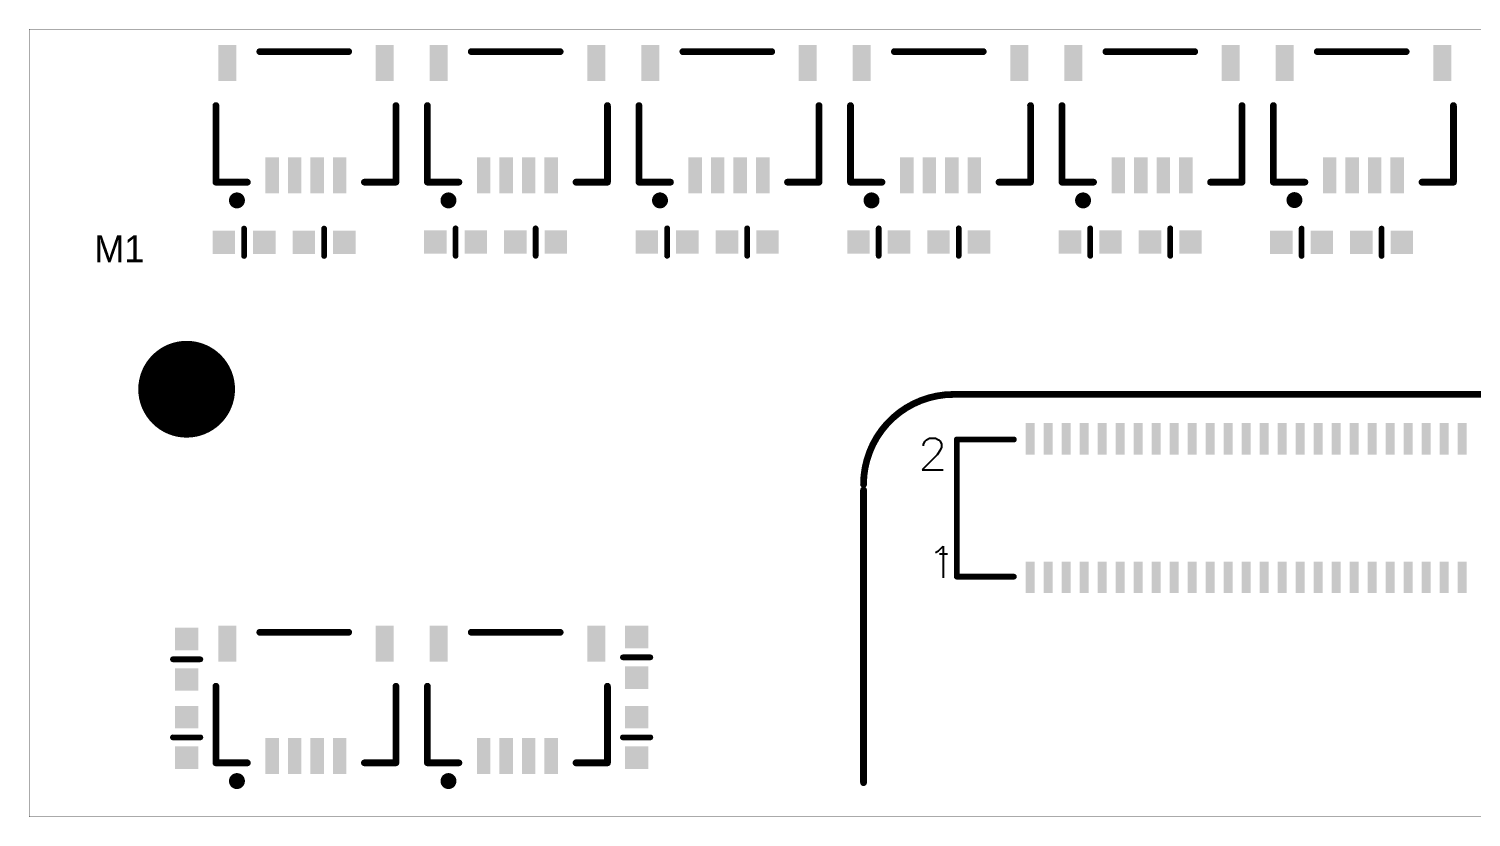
# Model space of a CAD drawing. Extents: x 385 to 449, y 85 to 220.
# Drawn here: x 385.26 to 417.31, y 202.13 to 219.64 of the extents above; entities that cross this region are included whole.
import ezdxf

# ---------------------------------------------------------------- set-up
doc = ezdxf.new("R2010")
doc.units = 0
for name, color, linetype in [('MECHANICAL1', 6, 'CONTINUOUS'), ('PADHOLELAYER', 156, 'CONTINUOUS'), ('TOPOVERLAY', 2, 'CONTINUOUS'), ('TOPPASTE', 8, 'CONTINUOUS')]:
    doc.layers.add(name, color=color, linetype=linetype)

msp = doc.modelspace()

# ---------------------------------------------------------------- linework, layer by layer
at = {"layer": 'MECHANICAL1', "const_width": 0.0127}
for points in [[(385.268, 219.633), (449.268, 219.633)], [(385.268, 202.133), (385.268, 219.633)], [(385.268, 202.133), (392.768, 202.133)], [(392.768, 202.133), (449.268, 202.133)]]:
    msp.add_lwpolyline(points, dxfattribs=at)
at = {"layer": 'MECHANICAL1', "const_width": 0.00635}
for points in [[(385.265, 219.633, 1), (385.271, 219.633, 1)], [(385.265, 219.633, 1), (385.271, 219.633, 1)], [(385.265, 202.133, 1), (385.271, 202.133, 1)], [(385.265, 202.133, 1), (385.271, 202.133, 1)], [(392.765, 202.133, 1), (392.771, 202.133, 1)], [(392.765, 202.133, 1), (392.771, 202.133, 1)]]:
    msp.add_lwpolyline(points, format="xyb", close=True, dxfattribs=at)
at = {"layer": 'PADHOLELAYER', "const_width": 1.075}
msp.add_lwpolyline([(388.23, 211.633, 1), (389.305, 211.633, 1)], format="xyb", close=True, dxfattribs=at)
at = {"layer": 'TOPOVERLAY'}
for p, q in [((405.141, 210.409), (405.174, 210.476)), ((405.141, 210.376), (405.141, 210.409)), ((405.174, 210.476), (405.208, 210.509)), ((405.208, 210.509), (405.274, 210.543)), ((405.274, 210.543), (405.408, 210.543)), ((405.408, 210.543), (405.474, 210.509)), ((405.508, 210.276), (405.441, 210.176)), ((405.474, 210.509), (405.508, 210.476)), ((405.508, 210.476), (405.541, 210.409)), ((405.541, 210.343), (405.508, 210.276)), ((405.541, 210.409), (405.541, 210.343)), ((405.441, 210.176), (405.108, 209.843)), ((405.108, 209.843), (405.574, 209.843)), ((405.408, 208.009), (405.474, 208.043)), ((405.474, 208.043), (405.574, 208.143)), ((405.574, 208.143), (405.574, 207.443))]:
    msp.add_line(p, q, dxfattribs=at)
for points, const_width in [([(390.393, 219.133), (390.396, 219.133)], 0.15), ([(390.393, 219.133), (391.418, 219.133)], 0.15), ([(391.418, 219.133), (391.9, 219.133)], 0.15), ([(391.9, 219.133), (392.368, 219.133)], 0.15), ([(395.093, 219.133), (395.096, 219.133)], 0.15), ([(395.093, 219.133), (396.118, 219.133)], 0.15), ([(396.118, 219.133), (396.6, 219.133)], 0.15), ([(396.6, 219.133), (397.068, 219.133)], 0.15), ([(399.793, 219.133), (399.796, 219.133)], 0.15), ([(399.793, 219.133), (400.818, 219.133)], 0.15), ([(400.818, 219.133), (401.3, 219.133)], 0.15), ([(401.3, 219.133), (401.768, 219.133)], 0.15), ([(404.493, 219.133), (404.496, 219.133)], 0.15), ([(404.493, 219.133), (405.518, 219.133)], 0.15), ([(405.518, 219.133), (406, 219.133)], 0.15), ([(406, 219.133), (406.468, 219.133)], 0.15), ([(409.193, 219.133), (409.196, 219.133)], 0.15), ([(409.193, 219.133), (410.218, 219.133)], 0.15), ([(410.218, 219.133), (410.7, 219.133)], 0.15), ([(410.7, 219.133), (411.168, 219.133)], 0.15), ([(413.89, 219.133), (413.892, 219.133)], 0.15), ([(413.89, 219.133), (414.915, 219.133)], 0.15), ([(414.915, 219.133), (415.397, 219.133)], 0.15), ([(415.397, 219.133), (415.865, 219.133)], 0.15), ([(389.418, 217.935), (389.418, 216.233)], 0.15), ([(393.418, 216.233), (393.418, 217.935)], 0.15), ([(394.118, 217.935), (394.118, 216.233)], 0.15), ([(398.118, 216.233), (398.118, 217.935)], 0.15), ([(398.818, 217.935), (398.818, 216.233)], 0.15), ([(402.818, 216.233), (402.818, 217.935)], 0.15), ([(403.518, 217.935), (403.518, 216.233)], 0.15), ([(407.518, 216.233), (407.518, 217.935)], 0.15), ([(408.218, 217.935), (408.218, 216.233)], 0.15), ([(412.218, 216.233), (412.218, 217.935)], 0.15), ([(412.915, 217.935), (412.915, 216.233)], 0.15), ([(416.915, 216.233), (416.915, 217.935)], 0.15), ([(389.418, 216.233), (390.118, 216.233)], 0.15), ([(392.718, 216.233), (393.418, 216.233)], 0.15), ([(394.118, 216.233), (394.818, 216.233)], 0.15), ([(397.418, 216.233), (398.118, 216.233)], 0.15), ([(398.818, 216.233), (399.518, 216.233)], 0.15), ([(402.118, 216.233), (402.818, 216.233)], 0.15), ([(403.518, 216.233), (404.218, 216.233)], 0.15), ([(406.818, 216.233), (407.518, 216.233)], 0.15), ([(408.218, 216.233), (408.918, 216.233)], 0.15), ([(411.518, 216.233), (412.218, 216.233)], 0.15), ([(412.915, 216.233), (413.615, 216.233)], 0.15), ([(416.215, 216.233), (416.915, 216.233)], 0.15), ([(390.044, 214.593), (390.044, 215.202)], 0.127), ([(391.822, 214.593), (391.822, 215.202)], 0.127), ([(394.744, 214.597), (394.744, 215.207)], 0.127), ([(396.522, 214.597), (396.522, 215.207)], 0.127), ([(399.444, 214.597), (399.444, 215.207)], 0.127), ([(401.222, 214.597), (401.222, 215.207)], 0.127), ([(404.144, 214.597), (404.144, 215.207)], 0.127), ([(405.922, 214.597), (405.922, 215.207)], 0.127), ([(408.844, 214.597), (408.844, 215.207)], 0.127), ([(410.622, 214.597), (410.622, 215.207)], 0.127), ([(413.54, 214.593), (413.54, 215.202)], 0.127), ([(415.318, 214.593), (415.318, 215.202)], 0.127), ([(405.807, 211.518), (428.393, 211.518)], 0.15), ([(405.878, 207.469), (405.878, 210.517)], 0.127), ([(405.878, 210.517), (407.148, 210.517)], 0.127), ([(403.807, 202.893), (403.807, 209.393)], 0.15), ([(405.878, 207.469), (407.148, 207.469)], 0.127), ([(390.393, 206.233), (390.396, 206.233)], 0.15), ([(390.393, 206.233), (391.418, 206.233)], 0.15), ([(391.418, 206.233), (391.9, 206.233)], 0.15), ([(391.9, 206.233), (392.368, 206.233)], 0.15), ([(395.093, 206.233), (395.096, 206.233)], 0.15), ([(395.093, 206.233), (396.118, 206.233)], 0.15), ([(396.118, 206.233), (396.6, 206.233)], 0.15), ([(396.6, 206.233), (397.068, 206.233)], 0.15), ([(398.461, 205.677), (399.07, 205.677)], 0.127), ([(388.463, 205.633), (389.073, 205.633)], 0.127), ([(389.418, 205.035), (389.418, 203.333)], 0.15), ([(393.418, 203.333), (393.418, 205.035)], 0.15), ([(394.118, 205.035), (394.118, 203.333)], 0.15), ([(398.118, 203.333), (398.118, 205.035)], 0.15), ([(388.463, 203.899), (389.073, 203.899)], 0.127), ([(398.461, 203.899), (399.07, 203.899)], 0.127), ([(389.418, 203.333), (390.118, 203.333)], 0.15), ([(392.718, 203.333), (393.418, 203.333)], 0.15), ([(394.118, 203.333), (394.818, 203.333)], 0.15), ([(397.418, 203.333), (398.118, 203.333)], 0.15)]:
    msp.add_lwpolyline(points, dxfattribs=dict(at, const_width=const_width))
for points, const_width in [([(390.355, 219.133, 1), (390.43, 219.133, 1)], 0.075), ([(390.355, 219.133, 1), (390.43, 219.133, 1)], 0.075), ([(390.358, 219.133, 1), (390.433, 219.133, 1)], 0.075), ([(391.38, 219.133, 1), (391.455, 219.133, 1)], 0.075), ([(391.38, 219.133, 1), (391.455, 219.133, 1)], 0.075), ([(391.862, 219.133, 1), (391.937, 219.133, 1)], 0.075), ([(391.862, 219.133, 1), (391.937, 219.133, 1)], 0.075), ([(392.33, 219.133, 1), (392.405, 219.133, 1)], 0.075), ([(395.055, 219.133, 1), (395.13, 219.133, 1)], 0.075), ([(395.055, 219.133, 1), (395.13, 219.133, 1)], 0.075), ([(395.058, 219.133, 1), (395.133, 219.133, 1)], 0.075), ([(396.08, 219.133, 1), (396.155, 219.133, 1)], 0.075), ([(396.08, 219.133, 1), (396.155, 219.133, 1)], 0.075), ([(396.562, 219.133, 1), (396.637, 219.133, 1)], 0.075), ([(396.562, 219.133, 1), (396.637, 219.133, 1)], 0.075), ([(397.03, 219.133, 1), (397.105, 219.133, 1)], 0.075), ([(399.755, 219.133, 1), (399.83, 219.133, 1)], 0.075), ([(399.755, 219.133, 1), (399.83, 219.133, 1)], 0.075), ([(399.758, 219.133, 1), (399.833, 219.133, 1)], 0.075), ([(400.78, 219.133, 1), (400.855, 219.133, 1)], 0.075), ([(400.78, 219.133, 1), (400.855, 219.133, 1)], 0.075), ([(401.262, 219.133, 1), (401.337, 219.133, 1)], 0.075), ([(401.262, 219.133, 1), (401.337, 219.133, 1)], 0.075), ([(401.73, 219.133, 1), (401.805, 219.133, 1)], 0.075), ([(404.455, 219.133, 1), (404.53, 219.133, 1)], 0.075), ([(404.455, 219.133, 1), (404.53, 219.133, 1)], 0.075), ([(404.458, 219.133, 1), (404.533, 219.133, 1)], 0.075), ([(405.48, 219.133, 1), (405.555, 219.133, 1)], 0.075), ([(405.48, 219.133, 1), (405.555, 219.133, 1)], 0.075), ([(405.962, 219.133, 1), (406.037, 219.133, 1)], 0.075), ([(405.962, 219.133, 1), (406.037, 219.133, 1)], 0.075), ([(406.43, 219.133, 1), (406.505, 219.133, 1)], 0.075), ([(409.155, 219.133, 1), (409.23, 219.133, 1)], 0.075), ([(409.155, 219.133, 1), (409.23, 219.133, 1)], 0.075), ([(409.158, 219.133, 1), (409.233, 219.133, 1)], 0.075), ([(410.18, 219.133, 1), (410.255, 219.133, 1)], 0.075), ([(410.18, 219.133, 1), (410.255, 219.133, 1)], 0.075), ([(410.662, 219.133, 1), (410.737, 219.133, 1)], 0.075), ([(410.662, 219.133, 1), (410.737, 219.133, 1)], 0.075), ([(411.13, 219.133, 1), (411.205, 219.133, 1)], 0.075), ([(413.852, 219.133, 1), (413.927, 219.133, 1)], 0.075), ([(413.852, 219.133, 1), (413.927, 219.133, 1)], 0.075), ([(413.855, 219.133, 1), (413.93, 219.133, 1)], 0.075), ([(414.877, 219.133, 1), (414.952, 219.133, 1)], 0.075), ([(414.877, 219.133, 1), (414.952, 219.133, 1)], 0.075), ([(415.359, 219.133, 1), (415.434, 219.133, 1)], 0.075), ([(415.359, 219.133, 1), (415.434, 219.133, 1)], 0.075), ([(415.827, 219.133, 1), (415.902, 219.133, 1)], 0.075), ([(389.38, 217.935, 1), (389.455, 217.935, 1)], 0.075), ([(393.38, 217.935, 1), (393.455, 217.935, 1)], 0.075), ([(394.08, 217.935, 1), (394.155, 217.935, 1)], 0.075), ([(398.08, 217.935, 1), (398.155, 217.935, 1)], 0.075), ([(398.78, 217.935, 1), (398.855, 217.935, 1)], 0.075), ([(402.78, 217.935, 1), (402.855, 217.935, 1)], 0.075), ([(403.48, 217.935, 1), (403.555, 217.935, 1)], 0.075), ([(407.48, 217.935, 1), (407.555, 217.935, 1)], 0.075), ([(408.18, 217.935, 1), (408.255, 217.935, 1)], 0.075), ([(412.18, 217.935, 1), (412.255, 217.935, 1)], 0.075), ([(412.877, 217.935, 1), (412.952, 217.935, 1)], 0.075), ([(416.877, 217.935, 1), (416.952, 217.935, 1)], 0.075), ([(389.38, 216.233, 1), (389.455, 216.233, 1)], 0.075), ([(389.38, 216.233, 1), (389.455, 216.233, 1)], 0.075), ([(390.08, 216.233, 1), (390.155, 216.233, 1)], 0.075), ([(392.68, 216.233, 1), (392.755, 216.233, 1)], 0.075), ([(393.38, 216.233, 1), (393.455, 216.233, 1)], 0.075), ([(393.38, 216.233, 1), (393.455, 216.233, 1)], 0.075), ([(394.08, 216.233, 1), (394.155, 216.233, 1)], 0.075), ([(394.08, 216.233, 1), (394.155, 216.233, 1)], 0.075), ([(394.78, 216.233, 1), (394.855, 216.233, 1)], 0.075), ([(397.38, 216.233, 1), (397.455, 216.233, 1)], 0.075), ([(398.08, 216.233, 1), (398.155, 216.233, 1)], 0.075), ([(398.08, 216.233, 1), (398.155, 216.233, 1)], 0.075), ([(398.78, 216.233, 1), (398.855, 216.233, 1)], 0.075), ([(398.78, 216.233, 1), (398.855, 216.233, 1)], 0.075), ([(399.48, 216.233, 1), (399.555, 216.233, 1)], 0.075), ([(402.08, 216.233, 1), (402.155, 216.233, 1)], 0.075), ([(402.78, 216.233, 1), (402.855, 216.233, 1)], 0.075), ([(402.78, 216.233, 1), (402.855, 216.233, 1)], 0.075), ([(403.48, 216.233, 1), (403.555, 216.233, 1)], 0.075), ([(403.48, 216.233, 1), (403.555, 216.233, 1)], 0.075), ([(404.18, 216.233, 1), (404.255, 216.233, 1)], 0.075), ([(406.78, 216.233, 1), (406.855, 216.233, 1)], 0.075), ([(407.48, 216.233, 1), (407.555, 216.233, 1)], 0.075), ([(407.48, 216.233, 1), (407.555, 216.233, 1)], 0.075), ([(408.18, 216.233, 1), (408.255, 216.233, 1)], 0.075), ([(408.18, 216.233, 1), (408.255, 216.233, 1)], 0.075), ([(408.88, 216.233, 1), (408.955, 216.233, 1)], 0.075), ([(411.48, 216.233, 1), (411.555, 216.233, 1)], 0.075), ([(412.18, 216.233, 1), (412.255, 216.233, 1)], 0.075), ([(412.18, 216.233, 1), (412.255, 216.233, 1)], 0.075), ([(412.877, 216.233, 1), (412.952, 216.233, 1)], 0.075), ([(412.877, 216.233, 1), (412.952, 216.233, 1)], 0.075), ([(413.577, 216.233, 1), (413.652, 216.233, 1)], 0.075), ([(416.177, 216.233, 1), (416.252, 216.233, 1)], 0.075), ([(416.877, 216.233, 1), (416.952, 216.233, 1)], 0.075), ([(416.877, 216.233, 1), (416.952, 216.233, 1)], 0.075), ([(389.926, 215.841, 1), (390.016, 215.841, 1)], 0.09), ([(389.927, 215.829, 1), (390.017, 215.829, 1)], 0.09), ([(394.626, 215.841, 1), (394.716, 215.841, 1)], 0.09), ([(394.627, 215.829, 1), (394.717, 215.829, 1)], 0.09), ([(399.326, 215.841, 1), (399.416, 215.841, 1)], 0.09), ([(399.327, 215.829, 1), (399.417, 215.829, 1)], 0.09), ([(404.026, 215.841, 1), (404.116, 215.841, 1)], 0.09), ([(404.027, 215.829, 1), (404.117, 215.829, 1)], 0.09), ([(408.726, 215.841, 1), (408.816, 215.841, 1)], 0.09), ([(408.727, 215.829, 1), (408.817, 215.829, 1)], 0.09), ([(413.423, 215.841, 1), (413.513, 215.841, 1)], 0.09), ([(413.423, 215.829, 1), (413.513, 215.829, 1)], 0.09), ([(390.012, 215.202, 1), (390.075, 215.202, 1)], 0.0635), ([(391.79, 215.202, 1), (391.853, 215.202, 1)], 0.0635), ([(394.712, 215.207, 1), (394.776, 215.207, 1)], 0.0635), ([(396.49, 215.207, 1), (396.554, 215.207, 1)], 0.0635), ([(399.412, 215.207, 1), (399.476, 215.207, 1)], 0.0635), ([(401.19, 215.207, 1), (401.254, 215.207, 1)], 0.0635), ([(404.112, 215.207, 1), (404.176, 215.207, 1)], 0.0635), ([(405.89, 215.207, 1), (405.954, 215.207, 1)], 0.0635), ([(408.812, 215.207, 1), (408.876, 215.207, 1)], 0.0635), ([(410.59, 215.207, 1), (410.654, 215.207, 1)], 0.0635), ([(413.509, 215.202, 1), (413.572, 215.202, 1)], 0.0635), ([(415.287, 215.202, 1), (415.35, 215.202, 1)], 0.0635), ([(390.012, 214.593, 1), (390.075, 214.593, 1)], 0.0635), ([(391.79, 214.593, 1), (391.853, 214.593, 1)], 0.0635), ([(394.712, 214.597, 1), (394.776, 214.597, 1)], 0.0635), ([(396.49, 214.597, 1), (396.554, 214.597, 1)], 0.0635), ([(399.412, 214.597, 1), (399.476, 214.597, 1)], 0.0635), ([(401.19, 214.597, 1), (401.254, 214.597, 1)], 0.0635), ([(404.112, 214.597, 1), (404.176, 214.597, 1)], 0.0635), ([(405.89, 214.597, 1), (405.954, 214.597, 1)], 0.0635), ([(408.812, 214.597, 1), (408.876, 214.597, 1)], 0.0635), ([(410.59, 214.597, 1), (410.654, 214.597, 1)], 0.0635), ([(413.509, 214.593, 1), (413.572, 214.593, 1)], 0.0635), ([(415.287, 214.593, 1), (415.35, 214.593, 1)], 0.0635), ([(405.77, 211.518, 1), (405.845, 211.518, 1)], 0.075), ([(405.77, 211.518, 1), (405.845, 211.518, 1)], 0.075), ([(405.846, 210.517, 1), (405.91, 210.517, 1)], 0.0635), ([(405.846, 210.517, 1), (405.91, 210.517, 1)], 0.0635), ([(407.116, 210.517, 1), (407.18, 210.517, 1)], 0.0635), ([(403.77, 209.518, 1), (403.845, 209.518, 1)], 0.075), ([(403.77, 209.393, 1), (403.845, 209.393, 1)], 0.075), ([(405.846, 207.469, 1), (405.91, 207.469, 1)], 0.0635), ([(405.846, 207.469, 1), (405.91, 207.469, 1)], 0.0635), ([(407.116, 207.469, 1), (407.18, 207.469, 1)], 0.0635), ([(390.355, 206.233, 1), (390.43, 206.233, 1)], 0.075), ([(390.355, 206.233, 1), (390.43, 206.233, 1)], 0.075), ([(390.358, 206.233, 1), (390.433, 206.233, 1)], 0.075), ([(391.38, 206.233, 1), (391.455, 206.233, 1)], 0.075), ([(391.38, 206.233, 1), (391.455, 206.233, 1)], 0.075), ([(391.862, 206.233, 1), (391.937, 206.233, 1)], 0.075), ([(391.862, 206.233, 1), (391.937, 206.233, 1)], 0.075), ([(392.33, 206.233, 1), (392.405, 206.233, 1)], 0.075), ([(395.055, 206.233, 1), (395.13, 206.233, 1)], 0.075), ([(395.055, 206.233, 1), (395.13, 206.233, 1)], 0.075), ([(395.058, 206.233, 1), (395.133, 206.233, 1)], 0.075), ([(396.08, 206.233, 1), (396.155, 206.233, 1)], 0.075), ([(396.08, 206.233, 1), (396.155, 206.233, 1)], 0.075), ([(396.562, 206.233, 1), (396.637, 206.233, 1)], 0.075), ([(396.562, 206.233, 1), (396.637, 206.233, 1)], 0.075), ([(397.03, 206.233, 1), (397.105, 206.233, 1)], 0.075), ([(398.429, 205.677, 1), (398.492, 205.677, 1)], 0.0635), ([(399.038, 205.677, 1), (399.102, 205.677, 1)], 0.0635), ([(388.431, 205.633, 1), (388.495, 205.633, 1)], 0.0635), ([(389.041, 205.633, 1), (389.104, 205.633, 1)], 0.0635), ([(389.38, 205.035, 1), (389.455, 205.035, 1)], 0.075), ([(393.38, 205.035, 1), (393.455, 205.035, 1)], 0.075), ([(394.08, 205.035, 1), (394.155, 205.035, 1)], 0.075), ([(398.08, 205.035, 1), (398.155, 205.035, 1)], 0.075), ([(388.431, 203.899, 1), (388.495, 203.899, 1)], 0.0635), ([(389.041, 203.899, 1), (389.104, 203.899, 1)], 0.0635), ([(398.429, 203.899, 1), (398.492, 203.899, 1)], 0.0635), ([(399.038, 203.899, 1), (399.102, 203.899, 1)], 0.0635), ([(389.38, 203.333, 1), (389.455, 203.333, 1)], 0.075), ([(389.38, 203.333, 1), (389.455, 203.333, 1)], 0.075), ([(390.08, 203.333, 1), (390.155, 203.333, 1)], 0.075), ([(392.68, 203.333, 1), (392.755, 203.333, 1)], 0.075), ([(393.38, 203.333, 1), (393.455, 203.333, 1)], 0.075), ([(393.38, 203.333, 1), (393.455, 203.333, 1)], 0.075), ([(394.08, 203.333, 1), (394.155, 203.333, 1)], 0.075), ([(394.08, 203.333, 1), (394.155, 203.333, 1)], 0.075), ([(394.78, 203.333, 1), (394.855, 203.333, 1)], 0.075), ([(397.38, 203.333, 1), (397.455, 203.333, 1)], 0.075), ([(398.08, 203.333, 1), (398.155, 203.333, 1)], 0.075), ([(398.08, 203.333, 1), (398.155, 203.333, 1)], 0.075), ([(389.926, 202.941, 1), (390.016, 202.941, 1)], 0.09), ([(389.927, 202.929, 1), (390.017, 202.929, 1)], 0.09), ([(394.626, 202.941, 1), (394.716, 202.941, 1)], 0.09), ([(394.627, 202.929, 1), (394.717, 202.929, 1)], 0.09), ([(403.77, 202.893, 1), (403.845, 202.893, 1)], 0.075)]:
    msp.add_lwpolyline(points, format="xyb", close=True, dxfattribs=dict(at, const_width=const_width))
for points, const_width in [([(389.972, 215.829, -28.866956), (389.971, 215.841)], 0.18), ([(394.672, 215.829, -28.866956), (394.671, 215.841)], 0.18), ([(399.372, 215.829, -28.866956), (399.371, 215.841)], 0.18), ([(404.072, 215.829, -28.866956), (404.071, 215.841)], 0.18), ([(408.772, 215.829, -28.866956), (408.771, 215.841)], 0.18), ([(413.468, 215.829, -28.866956), (413.468, 215.841)], 0.18), ([(403.807, 209.518, -0.414214), (405.807, 211.518)], 0.15), ([(389.972, 202.929, -28.866956), (389.971, 202.941)], 0.18), ([(394.672, 202.929, -28.866956), (394.671, 202.941)], 0.18)]:
    msp.add_lwpolyline(points, format="xyb", dxfattribs=dict(at, const_width=const_width))
msp.add_lwpolyline([(405.497, 207.977), (405.675, 207.977)], dxfattribs=at)
for points in [[(405.497, 207.977, 1), (405.497, 207.977, 1)], [(405.675, 207.977, 1), (405.675, 207.977, 1)]]:
    msp.add_lwpolyline(points, format="xyb", close=True, dxfattribs=at)
at = {"layer": 'TOPPASTE'}
for points in [[(389.468, 219.283), (389.468, 218.483), (389.868, 219.283), (389.868, 218.483)], [(392.968, 219.283), (392.968, 218.483), (393.368, 219.283), (393.368, 218.483)], [(394.168, 219.283), (394.168, 218.483), (394.568, 219.283), (394.568, 218.483)], [(397.668, 219.283), (397.668, 218.483), (398.068, 219.283), (398.068, 218.483)], [(398.868, 219.283), (398.868, 218.483), (399.268, 219.283), (399.268, 218.483)], [(402.368, 219.283), (402.368, 218.483), (402.768, 219.283), (402.768, 218.483)], [(403.568, 219.283), (403.568, 218.483), (403.968, 219.283), (403.968, 218.483)], [(407.068, 219.283), (407.068, 218.483), (407.468, 219.283), (407.468, 218.483)], [(408.268, 219.283), (408.268, 218.483), (408.668, 219.283), (408.668, 218.483)], [(411.768, 219.283), (411.768, 218.483), (412.168, 219.283), (412.168, 218.483)], [(412.965, 219.283), (412.965, 218.483), (413.365, 219.283), (413.365, 218.483)], [(416.465, 219.283), (416.465, 218.483), (416.865, 219.283), (416.865, 218.483)], [(390.818, 215.983), (390.818, 216.783), (390.518, 215.983), (390.518, 216.783)], [(391.318, 215.983), (391.318, 216.783), (391.018, 215.983), (391.018, 216.783)], [(391.818, 215.983), (391.818, 216.783), (391.518, 215.983), (391.518, 216.783)], [(392.318, 215.983), (392.318, 216.783), (392.018, 215.983), (392.018, 216.783)], [(395.518, 215.983), (395.518, 216.783), (395.218, 215.983), (395.218, 216.783)], [(396.018, 215.983), (396.018, 216.783), (395.718, 215.983), (395.718, 216.783)], [(396.518, 215.983), (396.518, 216.783), (396.218, 215.983), (396.218, 216.783)], [(397.018, 215.983), (397.018, 216.783), (396.718, 215.983), (396.718, 216.783)], [(400.218, 215.983), (400.218, 216.783), (399.918, 215.983), (399.918, 216.783)], [(400.718, 215.983), (400.718, 216.783), (400.418, 215.983), (400.418, 216.783)], [(401.218, 215.983), (401.218, 216.783), (400.918, 215.983), (400.918, 216.783)], [(401.718, 215.983), (401.718, 216.783), (401.418, 215.983), (401.418, 216.783)], [(404.918, 215.983), (404.918, 216.783), (404.618, 215.983), (404.618, 216.783)], [(405.418, 215.983), (405.418, 216.783), (405.118, 215.983), (405.118, 216.783)], [(405.918, 215.983), (405.918, 216.783), (405.618, 215.983), (405.618, 216.783)], [(406.418, 215.983), (406.418, 216.783), (406.118, 215.983), (406.118, 216.783)], [(409.618, 215.983), (409.618, 216.783), (409.318, 215.983), (409.318, 216.783)], [(410.118, 215.983), (410.118, 216.783), (409.818, 215.983), (409.818, 216.783)], [(410.618, 215.983), (410.618, 216.783), (410.318, 215.983), (410.318, 216.783)], [(411.118, 215.983), (411.118, 216.783), (410.818, 215.983), (410.818, 216.783)], [(414.315, 215.983), (414.315, 216.783), (414.015, 215.983), (414.015, 216.783)], [(414.815, 215.983), (414.815, 216.783), (414.515, 215.983), (414.515, 216.783)], [(415.315, 215.983), (415.315, 216.783), (415.015, 215.983), (415.015, 216.783)], [(415.815, 215.983), (415.815, 216.783), (415.515, 215.983), (415.515, 216.783)], [(389.844, 215.157), (389.344, 215.157), (389.844, 214.637), (389.344, 214.637)], [(390.744, 215.157), (390.244, 215.157), (390.744, 214.637), (390.244, 214.637)], [(391.122, 214.637), (391.622, 214.637), (391.122, 215.157), (391.622, 215.157)], [(392.022, 214.637), (392.522, 214.637), (392.022, 215.157), (392.522, 215.157)], [(394.544, 215.162), (394.044, 215.162), (394.544, 214.642), (394.044, 214.642)], [(395.444, 215.162), (394.944, 215.162), (395.444, 214.642), (394.944, 214.642)], [(395.822, 214.642), (396.322, 214.642), (395.822, 215.162), (396.322, 215.162)], [(396.722, 214.642), (397.222, 214.642), (396.722, 215.162), (397.222, 215.162)], [(399.244, 215.162), (398.744, 215.162), (399.244, 214.642), (398.744, 214.642)], [(400.144, 215.162), (399.644, 215.162), (400.144, 214.642), (399.644, 214.642)], [(400.522, 214.642), (401.022, 214.642), (400.522, 215.162), (401.022, 215.162)], [(401.422, 214.642), (401.922, 214.642), (401.422, 215.162), (401.922, 215.162)], [(403.944, 215.162), (403.444, 215.162), (403.944, 214.642), (403.444, 214.642)], [(404.844, 215.162), (404.344, 215.162), (404.844, 214.642), (404.344, 214.642)], [(405.222, 214.642), (405.722, 214.642), (405.222, 215.162), (405.722, 215.162)], [(406.122, 214.642), (406.622, 214.642), (406.122, 215.162), (406.622, 215.162)], [(408.644, 215.162), (408.144, 215.162), (408.644, 214.642), (408.144, 214.642)], [(409.544, 215.162), (409.044, 215.162), (409.544, 214.642), (409.044, 214.642)], [(409.922, 214.642), (410.422, 214.642), (409.922, 215.162), (410.422, 215.162)], [(410.822, 214.642), (411.322, 214.642), (410.822, 215.162), (411.322, 215.162)], [(413.34, 215.157), (412.84, 215.157), (413.34, 214.637), (412.84, 214.637)], [(414.24, 215.157), (413.74, 215.157), (414.24, 214.637), (413.74, 214.637)], [(414.618, 214.637), (415.118, 214.637), (414.618, 215.157), (415.118, 215.157)], [(415.518, 214.637), (416.018, 214.637), (415.518, 215.157), (416.018, 215.157)], [(407.608, 210.883), (407.408, 210.883), (407.608, 210.183), (407.408, 210.183)], [(408.008, 210.883), (407.808, 210.883), (408.008, 210.183), (407.808, 210.183)], [(408.408, 210.883), (408.208, 210.883), (408.408, 210.183), (408.208, 210.183)], [(408.808, 210.883), (408.608, 210.883), (408.808, 210.183), (408.608, 210.183)], [(409.208, 210.883), (409.008, 210.883), (409.208, 210.183), (409.008, 210.183)], [(409.608, 210.883), (409.408, 210.883), (409.608, 210.183), (409.408, 210.183)], [(410.008, 210.883), (409.808, 210.883), (410.008, 210.183), (409.808, 210.183)], [(410.408, 210.883), (410.208, 210.883), (410.408, 210.183), (410.208, 210.183)], [(410.808, 210.883), (410.608, 210.883), (410.808, 210.183), (410.608, 210.183)], [(411.208, 210.883), (411.008, 210.883), (411.208, 210.183), (411.008, 210.183)], [(411.608, 210.883), (411.408, 210.883), (411.608, 210.183), (411.408, 210.183)], [(412.008, 210.883), (411.808, 210.883), (412.008, 210.183), (411.808, 210.183)], [(412.408, 210.883), (412.208, 210.883), (412.408, 210.183), (412.208, 210.183)], [(412.808, 210.883), (412.608, 210.883), (412.808, 210.183), (412.608, 210.183)], [(413.208, 210.883), (413.008, 210.883), (413.208, 210.183), (413.008, 210.183)], [(413.608, 210.883), (413.408, 210.883), (413.608, 210.183), (413.408, 210.183)], [(414.008, 210.883), (413.808, 210.883), (414.008, 210.183), (413.808, 210.183)], [(414.408, 210.883), (414.208, 210.883), (414.408, 210.183), (414.208, 210.183)], [(414.808, 210.883), (414.608, 210.883), (414.808, 210.183), (414.608, 210.183)], [(415.208, 210.883), (415.008, 210.883), (415.208, 210.183), (415.008, 210.183)], [(415.608, 210.883), (415.408, 210.883), (415.608, 210.183), (415.408, 210.183)], [(416.008, 210.883), (415.808, 210.883), (416.008, 210.183), (415.808, 210.183)], [(416.408, 210.883), (416.208, 210.883), (416.408, 210.183), (416.208, 210.183)], [(416.808, 210.883), (416.608, 210.883), (416.808, 210.183), (416.608, 210.183)], [(417.208, 210.883), (417.008, 210.883), (417.208, 210.183), (417.008, 210.183)], [(407.608, 207.803), (407.408, 207.803), (407.608, 207.103), (407.408, 207.103)], [(408.008, 207.803), (407.808, 207.803), (408.008, 207.103), (407.808, 207.103)], [(408.408, 207.803), (408.208, 207.803), (408.408, 207.103), (408.208, 207.103)], [(408.808, 207.803), (408.608, 207.803), (408.808, 207.103), (408.608, 207.103)], [(409.208, 207.803), (409.008, 207.803), (409.208, 207.103), (409.008, 207.103)], [(409.608, 207.803), (409.408, 207.803), (409.608, 207.103), (409.408, 207.103)], [(410.008, 207.803), (409.808, 207.803), (410.008, 207.103), (409.808, 207.103)], [(410.408, 207.803), (410.208, 207.803), (410.408, 207.103), (410.208, 207.103)], [(410.808, 207.803), (410.608, 207.803), (410.808, 207.103), (410.608, 207.103)], [(411.208, 207.803), (411.008, 207.803), (411.208, 207.103), (411.008, 207.103)], [(411.608, 207.803), (411.408, 207.803), (411.608, 207.103), (411.408, 207.103)], [(412.008, 207.803), (411.808, 207.803), (412.008, 207.103), (411.808, 207.103)], [(412.408, 207.803), (412.208, 207.803), (412.408, 207.103), (412.208, 207.103)], [(412.808, 207.803), (412.608, 207.803), (412.808, 207.103), (412.608, 207.103)], [(413.208, 207.803), (413.008, 207.803), (413.208, 207.103), (413.008, 207.103)], [(413.608, 207.803), (413.408, 207.803), (413.608, 207.103), (413.408, 207.103)], [(414.008, 207.803), (413.808, 207.803), (414.008, 207.103), (413.808, 207.103)], [(414.408, 207.803), (414.208, 207.803), (414.408, 207.103), (414.208, 207.103)], [(414.808, 207.803), (414.608, 207.803), (414.808, 207.103), (414.608, 207.103)], [(415.208, 207.803), (415.008, 207.803), (415.208, 207.103), (415.008, 207.103)], [(415.608, 207.803), (415.408, 207.803), (415.608, 207.103), (415.408, 207.103)], [(416.008, 207.803), (415.808, 207.803), (416.008, 207.103), (415.808, 207.103)], [(416.408, 207.803), (416.208, 207.803), (416.408, 207.103), (416.208, 207.103)], [(416.808, 207.803), (416.608, 207.803), (416.808, 207.103), (416.608, 207.103)], [(417.208, 207.803), (417.008, 207.803), (417.208, 207.103), (417.008, 207.103)], [(389.468, 206.383), (389.468, 205.583), (389.868, 206.383), (389.868, 205.583)], [(392.968, 206.383), (392.968, 205.583), (393.368, 206.383), (393.368, 205.583)], [(394.168, 206.383), (394.168, 205.583), (394.568, 206.383), (394.568, 205.583)], [(397.668, 206.383), (397.668, 205.583), (398.068, 206.383), (398.068, 205.583)], [(389.028, 205.833), (389.028, 206.333), (388.508, 205.833), (388.508, 206.333)], [(399.025, 205.877), (399.025, 206.377), (398.505, 205.877), (398.505, 206.377)], [(389.028, 204.933), (389.028, 205.433), (388.508, 204.933), (388.508, 205.433)], [(399.025, 204.977), (399.025, 205.477), (398.505, 204.977), (398.505, 205.477)], [(388.508, 204.599), (388.508, 204.099), (389.028, 204.599), (389.028, 204.099)], [(398.505, 204.599), (398.505, 204.099), (399.025, 204.599), (399.025, 204.099)], [(390.818, 203.083), (390.818, 203.883), (390.518, 203.083), (390.518, 203.883)], [(391.318, 203.083), (391.318, 203.883), (391.018, 203.083), (391.018, 203.883)], [(391.818, 203.083), (391.818, 203.883), (391.518, 203.083), (391.518, 203.883)], [(392.318, 203.083), (392.318, 203.883), (392.018, 203.083), (392.018, 203.883)], [(395.518, 203.083), (395.518, 203.883), (395.218, 203.083), (395.218, 203.883)], [(396.018, 203.083), (396.018, 203.883), (395.718, 203.083), (395.718, 203.883)], [(396.518, 203.083), (396.518, 203.883), (396.218, 203.083), (396.218, 203.883)], [(397.018, 203.083), (397.018, 203.883), (396.718, 203.083), (396.718, 203.883)], [(388.508, 203.699), (388.508, 203.199), (389.028, 203.699), (389.028, 203.199)], [(398.505, 203.699), (398.505, 203.199), (399.025, 203.699), (399.025, 203.199)]]:
    msp.add_solid(points, dxfattribs=at)

# ---------------------------------------------------------------- texts
at = {"layer": 'TOPOVERLAY'}
msp.add_text('M1', height=0.6, dxfattribs=at).set_placement((386.715, 214.452))

doc.saveas('drawing.dxf')
